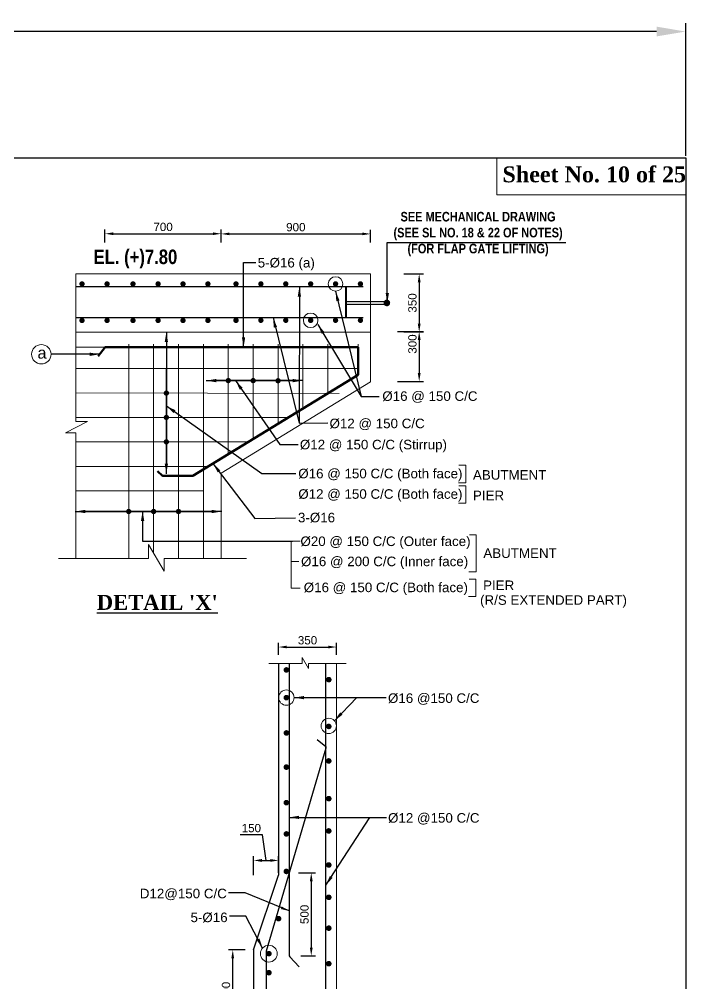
# Model space of a CAD drawing. Extents: x -358915 to 1258323, y -1667244 to -305611.
# Drawn here: x 484499 to 492531, y -1476101 to -1464477 of the extents above; entities that cross this region are included whole.
import ezdxf

# ---------------------------------------------------------------- set-up
doc = ezdxf.new("R2010")
doc.units = 0
doc.header["$LTSCALE"] = 300
doc.header["$MEASUREMENT"] = 0
doc.layers.get('DEFPOINTS').update_dxf_attribs({"linetype": 'CONTINUOUS'})
doc.layers.add('Dim', color=7, linetype='CONTINUOUS', lineweight=9)
doc.layers.add('ROD', color=1, linetype='CONTINUOUS', lineweight=30)
for name, color, linetype in [('LINE', 7, 'CONTINUOUS'), ('REINF.', 1, 'CONTINUOUS'), ('TEXT', 10, 'CONTINUOUS')]:
    doc.layers.add(name, color=color, linetype=linetype)
doc.styles.add('Arial', font='arial.ttf')
doc.styles.add('DIM', font='isocp3.shx')
doc.styles.add('text', font='ARIALN.TTF', dxfattribs={"height": 1.6})
doc.dimstyles.new('3', dxfattribs={"dimtxt": 225, "dimasz": 350, "dimexe": 100, "dimexo": 25, "dimgap": 9, "dimtad": 0, "dimdec": 0, "dimzin": 0, "dimdsep": 46, "dimtxsty": 'Standard', "dimcen": 0, "dimclrd": 5, "dimclre": 6, "dimclrt": 256, "dimadec": 0, "dimazin": 0, "dimtfac": 1, "dimtdec": 0, "dimtofl": 0, "dimtmove": 2, "dimatfit": 3, "dimfxl": 1, "dimtolj": 1, "dimtzin": 0, "dimarcsym": 0})
doc.dimstyles.new('dim_50', dxfattribs={"dimtxt": 100, "dimasz": 100, "dimexe": 50, "dimexo": 30, "dimgap": 30, "dimtad": 1, "dimdec": 0, "dimzin": 0, "dimdsep": 46, "dimtxsty": 'DIM', "dimcen": 0.09, "dimclrd": 5, "dimclre": 5, "dimclrt": 7, "dimadec": 0, "dimazin": 0, "dimtfac": 1, "dimtdec": 0, "dimtmove": 0, "dimatfit": 3, "dimfxl": 1, "dimtolj": 1, "dimtzin": 0, "dimarcsym": 1})

# ---------------------------------------------------------------- blocks, each defined once
blk = doc.blocks.new('*D550')
at = {"layer": 'DEFPOINTS', "color": 0, "transparency": 16777216}
for p in [(488732, -1467064), (486932, -1467199), (488732, -1467199)]:
    blk.add_point(p, dxfattribs=at)
at = {"layer": 'Dim', "color": 5, "lineweight": -2, "transparency": 16777216}
for p, q in [((486932, -1467169), (486932, -1467014)), ((487032, -1467064), (488632, -1467064)), ((488732, -1467169), (488732, -1467014))]:
    blk.add_line(p, q, dxfattribs=at)
at = {"layer": 'Dim', "color": 5, "transparency": 16777216}
for points in [[(487032, -1467047), (487032, -1467080), (486932, -1467064)], [(488632, -1467047), (488632, -1467080), (488732, -1467064)]]:
    blk.add_solid(points, dxfattribs=at)
at = {"layer": 'Dim', "color": 7, "transparency": 16777216, "insert": (487832, -1466983), "char_height": 100, "attachment_point": 5, "style": 'Arial'}
blk.add_mtext('\\A1;900', dxfattribs=at)
blk = doc.blocks.new('*D551')
at = {"layer": 'DEFPOINTS', "color": 0, "transparency": 16777216}
for p in [(489105, -1467546), (489105, -1468246), (489319, -1468246)]:
    blk.add_point(p, dxfattribs=at)
at = {"layer": 'Dim', "color": 5, "lineweight": -2, "transparency": 16777216}
for p, q in [((489135, -1467546), (489369, -1467546)), ((489319, -1467646), (489319, -1468146)), ((489135, -1468246), (489369, -1468246))]:
    blk.add_line(p, q, dxfattribs=at)
at = {"layer": 'Dim', "color": 5, "transparency": 16777216}
for points in [[(489302, -1467646), (489336, -1467646), (489319, -1467546)], [(489302, -1468146), (489336, -1468146), (489319, -1468246)]]:
    blk.add_solid(points, dxfattribs=at)
at = {"layer": 'Dim', "color": 7, "transparency": 16777216, "insert": (489238, -1467896), "char_height": 100, "attachment_point": 5, "rotation": 90, "style": 'Arial'}
blk.add_mtext('\\A1;350', dxfattribs=at)
blk = doc.blocks.new('*D552')
at = {"layer": 'DEFPOINTS', "color": 0, "transparency": 16777216}
for p in [(489027, -1468241), (489027, -1468841), (489319, -1468841)]:
    blk.add_point(p, dxfattribs=at)
at = {"layer": 'Dim', "color": 5, "lineweight": -2, "transparency": 16777216}
for p, q in [((489057, -1468241), (489369, -1468241)), ((489319, -1468341), (489319, -1468741)), ((489057, -1468841), (489369, -1468841))]:
    blk.add_line(p, q, dxfattribs=at)
at = {"layer": 'Dim', "color": 5, "transparency": 16777216}
for points in [[(489302, -1468341), (489336, -1468341), (489319, -1468241)], [(489302, -1468741), (489336, -1468741), (489319, -1468841)]]:
    blk.add_solid(points, dxfattribs=at)
at = {"layer": 'Dim', "color": 7, "transparency": 16777216, "insert": (489238, -1468391), "char_height": 100, "attachment_point": 5, "rotation": 90, "style": 'Arial'}
blk.add_mtext('\\A1;300', dxfattribs=at)
blk = doc.blocks.new('*D581')
at = {"layer": 'DEFPOINTS', "color": 0, "transparency": 16777216}
for p in [(487072, -1475694), (487253, -1475694), (487253, -1476694)]:
    blk.add_point(p, dxfattribs=at)
at = {"layer": 'Dim', "color": 5, "lineweight": -2, "transparency": 16777216}
for p, q in [((487223, -1475694), (487022, -1475694)), ((487072, -1476594), (487072, -1475794)), ((487223, -1476694), (487022, -1476694))]:
    blk.add_line(p, q, dxfattribs=at)
at = {"layer": 'Dim', "color": 5, "transparency": 16777216}
for points in [[(487055, -1475794), (487088, -1475794), (487072, -1475694)], [(487055, -1476594), (487088, -1476594), (487072, -1476694)]]:
    blk.add_solid(points, dxfattribs=at)
at = {"layer": 'Dim', "color": 7, "transparency": 16777216, "insert": (486991, -1476194), "char_height": 100, "attachment_point": 5, "rotation": 90, "style": 'Arial'}
blk.add_mtext('\\A1;500', dxfattribs=at)
blk = doc.blocks.new('*D582')
at = {"layer": 'DEFPOINTS', "color": 0, "transparency": 16777216}
for p in [(487623, -1474615), (487323, -1474824), (487623, -1474794)]:
    blk.add_point(p, dxfattribs=at)
at = {"layer": 'Dim', "color": 5, "lineweight": -2, "transparency": 16777216}
for p, q in [((487431, -1474307), (487160, -1474307)), ((487473, -1474615), (487431, -1474307)), ((487323, -1474794), (487323, -1474565)), ((487423, -1474615), (487523, -1474615)), ((487623, -1474764), (487623, -1474565))]:
    blk.add_line(p, q, dxfattribs=at)
at = {"layer": 'Dim', "color": 5, "transparency": 16777216}
for points in [[(487423, -1474598), (487423, -1474632), (487323, -1474615)], [(487523, -1474598), (487523, -1474632), (487623, -1474615)]]:
    blk.add_solid(points, dxfattribs=at)
at = {"layer": 'Dim', "color": 7, "transparency": 16777216, "insert": (487296, -1474226), "char_height": 100, "attachment_point": 5, "style": 'Arial'}
blk.add_mtext('\\A1;150', dxfattribs=at)
blk = doc.blocks.new('*D568')
at = {"layer": 'DEFPOINTS', "color": 0, "transparency": 16777216}
for p in [(488323, -1472043), (487623, -1472168), (488323, -1472167)]:
    blk.add_point(p, dxfattribs=at)
at = {"layer": 'Dim', "color": 5, "lineweight": -2, "transparency": 16777216}
for p, q in [((487623, -1472138), (487623, -1471993)), ((488323, -1472137), (488323, -1471993)), ((487723, -1472043), (488223, -1472043))]:
    blk.add_line(p, q, dxfattribs=at)
at = {"layer": 'Dim', "color": 5, "transparency": 16777216}
for points in [[(487723, -1472026), (487723, -1472059), (487623, -1472043)], [(488223, -1472026), (488223, -1472059), (488323, -1472043)]]:
    blk.add_solid(points, dxfattribs=at)
at = {"layer": 'Dim', "color": 7, "transparency": 16777216, "insert": (487973, -1471962), "char_height": 100, "attachment_point": 5, "style": 'Arial'}
blk.add_mtext('\\A1;350', dxfattribs=at)
blk = doc.blocks.new('*D569')
at = {"layer": 'DEFPOINTS', "color": 0, "transparency": 16777216}
for p in [(487834, -1474765), (487862, -1475765), (488018, -1475765)]:
    blk.add_point(p, dxfattribs=at)
at = {"layer": 'Dim', "color": 5, "lineweight": -2, "transparency": 16777216}
for p, q in [((487864, -1474765), (488068, -1474765)), ((488018, -1474865), (488018, -1475665)), ((487892, -1475765), (488068, -1475765))]:
    blk.add_line(p, q, dxfattribs=at)
at = {"layer": 'Dim', "color": 5, "transparency": 16777216}
for points in [[(488001, -1474865), (488035, -1474865), (488018, -1474765)], [(488001, -1475665), (488035, -1475665), (488018, -1475765)]]:
    blk.add_solid(points, dxfattribs=at)
at = {"layer": 'Dim', "color": 7, "transparency": 16777216, "insert": (487937, -1475265), "char_height": 100, "attachment_point": 5, "rotation": 90, "style": 'Arial'}
blk.add_mtext('\\A1;500', dxfattribs=at)
blk = doc.blocks.new('*D1358')
at = {"layer": 'DEFPOINTS', "color": 0, "transparency": 16777216}
for p in [(486932, -1467062), (485532, -1467197), (486932, -1467197)]:
    blk.add_point(p, dxfattribs=at)
at = {"layer": 'Dim', "color": 5, "lineweight": -2, "transparency": 16777216}
for p, q in [((485532, -1467167), (485532, -1467012)), ((485632, -1467062), (486832, -1467062)), ((486932, -1467167), (486932, -1467012))]:
    blk.add_line(p, q, dxfattribs=at)
at = {"layer": 'Dim', "color": 5, "transparency": 16777216}
for points in [[(485632, -1467045), (485632, -1467078), (485532, -1467062)], [(486832, -1467045), (486832, -1467078), (486932, -1467062)]]:
    blk.add_solid(points, dxfattribs=at)
at = {"layer": 'Dim', "color": 7, "transparency": 16777216, "insert": (486232, -1466980), "char_height": 100, "attachment_point": 5, "style": 'Arial'}
blk.add_mtext('\\A1;700', dxfattribs=at)
blk = doc.blocks.new('*D1502')
at = {"layer": 'DEFPOINTS', "color": 0, "ltscale": 0.5, "transparency": 16777216}
for p in [(492531, -1464625), (469161, -1466146), (492531, -1466146)]:
    blk.add_point(p, dxfattribs=at)
at = {"layer": 'LINE', "color": 6, "lineweight": -2, "ltscale": 0.5, "transparency": 16777216}
for p, q in [((469161, -1466121), (469161, -1464525)), ((492531, -1466121), (492531, -1464525))]:
    blk.add_line(p, q, dxfattribs=at)
at = {"layer": 'LINE', "color": 5, "lineweight": -2, "ltscale": 0.5, "transparency": 16777216}
for p, q in [((469511, -1464625), (480331, -1464625)), ((492181, -1464625), (481362, -1464625))]:
    blk.add_line(p, q, dxfattribs=at)
at = {"layer": 'LINE', "color": 5, "ltscale": 0.5, "transparency": 16777216}
for points in [[(469511, -1464566), (469511, -1464683), (469161, -1464625)], [(492181, -1464566), (492181, -1464683), (492531, -1464625)]]:
    blk.add_solid(points, dxfattribs=at)
at = {"layer": 'LINE', "ltscale": 0.5, "transparency": 16777216, "insert": (480846, -1464625), "char_height": 225, "attachment_point": 5}
blk.add_mtext('\\A1;23370', dxfattribs=at)

msp = doc.modelspace()

# ---------------------------------------------------------------- hatches: boundary and pattern name
at = {"layer": 'REINF.'}
h = msp.add_hatch(color=13, dxfattribs=at)
h.dxf.hatch_style = 1
h.paths.add_polyline_path([(488732.1, -1467890.7), (488439, -1467889.8), (488439, -1468017.6), (488444.7, -1468017.6), (488444.7, -1467914.5), (488732.1, -1467914.5)])
h.paths.add_polyline_path([(488905.1, -1467891.2), (488732.1, -1467890.7), (488732.1, -1467914.5), (488905.1, -1467914.5)])
h.paths.add_polyline_path([(488732.1, -1467880.4), (488444.7, -1467880.4), (488444.7, -1467743.1), (488439, -1467743.1), (488439, -1467889.8), (488732.1, -1467890.7)])
h.paths.add_polyline_path([(488439, -1467743.1), (488430.2, -1467743.1), (488430.2, -1468017.6), (488439, -1468017.6)])
h.paths.add_polyline_path([(488905.1, -1467880.4), (488732.1, -1467880.4), (488732.1, -1467890.7), (488905.1, -1467891.2)])

# ---------------------------------------------------------------- linework, layer by layer
at = {"layer": 'Dim'}
for points in [[(485179.4, -1467546.1), (485179.4, -1469323.4), (485319.5, -1469323.4), (485057.1, -1469459.6), (485180.1, -1469459.6), (485180.1, -1470975.7)], [(488444.7, -1467914.5), (488444.7, -1468073.3), (488430.2, -1468073.3), (488430.2, -1467698.8), (488444.7, -1467698.8), (488444.7, -1467880.4)], [(488444.7, -1467880.4), (488905.1, -1467880.4), (488905.1, -1467914.5), (488444.7, -1467914.5)], [(489798.3, -1469852.3), (489880.8, -1469852.3), (489880.8, -1470063.3), (489791.3, -1470063.3)], [(489798.3, -1470099.1), (489880.8, -1470099.1), (489880.8, -1470310.1), (489791.3, -1470310.1)], [(489923.7, -1470690.9), (490006.2, -1470690.9), (490006.2, -1471137.4), (489916.7, -1471137.4)], [(484971.6, -1470975.7), (486056.4, -1470975.7), (486056.4, -1470805.7), (486245.5, -1471129.7), (486245.5, -1470974.9), (487239.2, -1470974.9)], [(487882.9, -1470767.9), (487777.2, -1470767.9), (487777.2, -1471010.5), (487866.7, -1471010.5)], [(487882.9, -1471334.5), (487777.2, -1471334.5), (487777.2, -1471010.5), (487866.7, -1471010.5)], [(489920.6, -1471224.6), (490003.1, -1471224.6), (490003.1, -1471435.6), (489913.6, -1471435.6)], [(487505.2, -1472241.7), (487907.9, -1472241.7), (487907.9, -1472170.3), (487985.2, -1472302), (487985.2, -1472240.9), (488439.9, -1472240.9)]]:
    msp.add_lwpolyline(points, dxfattribs=at)
at = {"layer": 'Dim', "color": 1}
for points in [[(485817.8, -1468390.8), (485817.8, -1470975.7)], [(486117.8, -1468390.8), (486117.8, -1470910.9)], [(486417.8, -1468390.8), (486417.8, -1470974.9)], [(486717.8, -1468390.8), (486717.8, -1470974.9)], [(487017.8, -1468390.8), (487017.8, -1469717.9)], [(487317.8, -1468390.8), (487317.8, -1469534.6)], [(487617.8, -1468390.8), (487617.8, -1469351.2)], [(487917.8, -1468390.8), (487917.8, -1469167.9)], [(488217.8, -1468390.8), (488217.8, -1468980.9)], [(488582.1, -1468762), (488581.6, -1468390.8)], [(485179.1, -1468429.3), (488581.7, -1468429.3)], [(485179.4, -1468686.1), (488582, -1468686.1)], [(485179.4, -1468980.9), (488354.8, -1468985.3)], [(485179.4, -1469275.7), (487741.4, -1469275.7)], [(485180.1, -1469570.5), (487258.9, -1469570.5)], [(485180.1, -1469865.3), (486776.5, -1469865.3)], [(485180.1, -1470160.2), (486717.8, -1470160.2)]]:
    msp.add_lwpolyline(points, dxfattribs=at)
at = {"layer": 'Dim', "color": 13, "lineweight": 50}
msp.add_lwpolyline([(485450.5, -1468538.4), (485532.1, -1468429.3), (488581.7, -1468429.3), (488582.1, -1468762), (486590.9, -1469978.8), (486223.5, -1469978.8), (486164.1, -1469921.4)], dxfattribs=at)
at = {"layer": 'Dim'}
for centre, radius in [((488310.9, -1467666.7), 87.5), ((488010.9, -1468105.3), 87.5), ((487718, -1472652.8), 92.3), ((488229.1, -1472993.4), 92.3), ((487506.9, -1475738.3), 101.3)]:
    msp.add_circle(centre, radius, dxfattribs=at)
at = {"layer": 'Dim', "color": 7}
msp.add_circle((484764.5, -1468514.4), 116.7, dxfattribs=at)
at = {"layer": 'LINE', "lineweight": 18, "ltscale": 500}
for p, q in [((485179.4, -1467546.1), (488732.1, -1467546.1)), ((488732.1, -1467546.1), (488732.1, -1468246.1)), ((486932.1, -1468246.1), (485179.4, -1468246.1)), ((488732.1, -1468246.1), (486932.1, -1468246.1))]:
    msp.add_line(p, q, dxfattribs=at)
at = {"layer": 'LINE', "lineweight": 15}
msp.add_line((488323.4, -1472240.9), (488323.4, -1476696.6), dxfattribs=at)
at = {"layer": 'LINE'}
msp.add_lwpolyline([(492531.4, -1482672.2), (469161.4, -1482672.2), (469161.4, -1466146.3), (492531.4, -1466146.3)], close=True, dxfattribs=at)
at = {"layer": 'LINE', "lineweight": 9}
msp.add_lwpolyline([(492531.4, -1466146.3), (490254.2, -1466146.3), (490254.2, -1466593), (492531.4, -1466593)], close=True, dxfattribs=at)
at = {"layer": 'LINE', "lineweight": 18, "ltscale": 500}
for points in [[(488732.1, -1468246.1), (488732.1, -1468846.1)], [(488732.1, -1468846.1), (486932.1, -1469946.1)], [(486932.1, -1469946.1), (486932.1, -1470974.9)]]:
    msp.add_lwpolyline(points, dxfattribs=at)
at = {"layer": 'LINE', "ltscale": 500}
for points in [[(487622.5, -1472241.7), (487622.5, -1474794.1)], [(487622.5, -1472241.7), (487622.5, -1474794.1)], [(487322.6, -1475694.1), (487622.5, -1474794.1)], [(487322.6, -1475694.1), (487322.6, -1476694.1)]]:
    msp.add_lwpolyline(points, dxfattribs=at)
at = {"layer": 'REINF.', "color": 13}
msp.add_line((488439, -1467698.8), (488439, -1468073.3), dxfattribs=at)
at = {"layer": 'REINF.', "color": 1}
for points, const_width in [([(485255.1, -1467682.7, 1), (485255.1, -1467650.7, 1)], 32), ([(485557.2, -1467682.7, 1), (485557.2, -1467650.7, 1)], 32), ([(485869.2, -1467682.7, 1), (485869.2, -1467650.7, 1)], 32), ([(486172.3, -1467682.7, 1), (486172.3, -1467650.7, 1)], 32), ([(486472.3, -1467682.7, 1), (486472.3, -1467650.7, 1)], 32), ([(486772.3, -1467682.7, 1), (486772.3, -1467650.7, 1)], 32), ([(487110.9, -1467682.7, 1), (487110.9, -1467650.7, 1)], 32), ([(487410.9, -1467682.7, 1), (487410.9, -1467650.7, 1)], 32), ([(487710.9, -1467682.7, 1), (487710.9, -1467650.7, 1)], 32), ([(488010.9, -1467682.7, 1), (488010.9, -1467650.7, 1)], 32), ([(488310.9, -1467682.7, -1), (488310.9, -1467650.7, -1)], 32), ([(488610.9, -1467682.7, -1), (488610.9, -1467650.7, -1)], 32), ([(488929.3, -1467875.5, 1), (488929.3, -1467915.5, 1)], 40), ([(485255.1, -1468091.1, -1), (485255.1, -1468123.1, -1)], 32), ([(485557.2, -1468091.1, -1), (485557.2, -1468123.1, -1)], 32), ([(485869.2, -1468091.1, -1), (485869.2, -1468123.1, -1)], 32), ([(486172.3, -1468091.1, -1), (486172.3, -1468123.1, -1)], 32), ([(486472.3, -1468091.1, -1), (486472.3, -1468123.1, -1)], 32), ([(486772.3, -1468091.1, -1), (486772.3, -1468123.1, -1)], 32), ([(487110.9, -1468121.3, 1), (487110.9, -1468089.3, 1)], 32), ([(487410.9, -1468121.3, 1), (487410.9, -1468089.3, 1)], 32), ([(487710.9, -1468121.3, 1), (487710.9, -1468089.3, 1)], 32), ([(488010.9, -1468121.3, 1), (488010.9, -1468089.3, 1)], 32), ([(488310.9, -1468121.3, -1), (488310.9, -1468089.3, -1)], 32), ([(488610.9, -1468121.3, -1), (488610.9, -1468089.3, -1)], 32), ([(487017.8, -1468815.8, -1), (487017.8, -1468847.8, -1)], 32), ([(487317.8, -1468815.8, -1), (487317.8, -1468847.8, -1)], 32), ([(487617.8, -1468817.3, -1), (487617.8, -1468849.3, -1)], 32), ([(486271.6, -1468966.1, -1), (486271.6, -1468998.1, -1)], 32), ([(486271.6, -1469259.7, -1), (486271.6, -1469291.7, -1)], 32), ([(486271.6, -1469554.5, -1), (486271.6, -1469586.5, -1)], 32), ([(485817.8, -1470393.4, -1), (485817.8, -1470425.4, -1)], 32), ([(486117.8, -1470393.4, -1), (486117.8, -1470425.4, -1)], 32), ([(486417.8, -1470393.4, -1), (486417.8, -1470425.4, -1)], 32)]:
    msp.add_lwpolyline(points, format="xyb", close=True, dxfattribs=dict(at, const_width=const_width))
at = {"layer": 'REINF.', "color": 13, "const_width": 10}
msp.add_lwpolyline([(488439, -1467698.8), (488439, -1468073.3)], dxfattribs=at)
at = {"layer": 'REINF.', "color": 1}
for points in [[(485179.4, -1467698.8), (488642.8, -1467698.8)], [(485179.4, -1468073.3), (488642.8, -1468073.3)]]:
    msp.add_lwpolyline(points, dxfattribs=at)
at = {"layer": 'REINF.', "ltscale": 50, "const_width": 33.8}
for points in [[(487718, -1472302, -1), (487718, -1472335.8, -1)], [(488229.1, -1472419.2, -1), (488229.1, -1472453, -1)], [(487718, -1472669.7, 1), (487718, -1472635.9, 1)], [(487718, -1473061.6, -1), (487718, -1473095.4, -1)], [(488229.1, -1473016.7, 1), (488229.1, -1472983, 1)], [(488229.1, -1473398.9, -1), (488229.1, -1473432.6, -1)], [(487718, -1473473.6, -1), (487718, -1473507.4, -1)], [(488229.1, -1473853.4, -1), (488229.1, -1473887.2, -1)], [(487718, -1473902, -1), (487718, -1473935.8, -1)], [(487718, -1474278.6, -1), (487718, -1474312.3, -1)], [(488229.1, -1474242.6, -1), (488229.1, -1474276.3, -1)], [(488229.1, -1474686.5, 1), (488229.1, -1474652.7, 1)], [(487718, -1474764.1, 1), (487718, -1474730.4, 1)], [(488229.1, -1475076.3, 1), (488229.1, -1475042.6, 1)], [(487623.8, -1475299.5, -1), (487623.8, -1475333.3, -1)], [(488229.1, -1475448.4, 1), (488229.1, -1475414.6, 1)], [(487506.9, -1475721.5, -1), (487506.9, -1475755.2, -1)], [(488229.1, -1475842.6, -1), (488229.1, -1475876.3, -1)], [(487506.9, -1475951.1, -1), (487506.9, -1475984.9, -1)]]:
    msp.add_lwpolyline(points, format="xyb", close=True, dxfattribs=at)
at = {"layer": 'ROD'}
for points in [[(488089.9, -1473156.5), (488193.1, -1473241.2), (488193.1, -1473260), (487473.8, -1475707.7, 0.0613141), (487472.6, -1475717.4), (487472.6, -1476566.6, 0.4142133), (487512.6, -1476606.6), (488153.4, -1476606.6, 0.4142375), (488193.4, -1476566.6), (488193.1, -1472240.9)], [(487751.5, -1472241.7), (487750.6, -1475749.6, 0.1911988), (487761.5, -1475777), (487873.2, -1475895.6)]]:
    msp.add_lwpolyline(points, format="xyb", dxfattribs=at)

# ---------------------------------------------------------------- texts
at = {"layer": 'Dim', "color": 7}
for s, insert, char_height, width, attachment_point in [('\\pxqc;{\\fArial Narrow|b1|i0|c0|p34;SEE MECHANICAL DRAWING\\P(SEE SL NO. 18 & 22 OF NOTES)\\P(FOR FLAP GATE LIFTING)}', (488688.6, -1467065.5), 115.2, 2680.334, 4), ('{\\fArial|b0|i0|c0|p34;5-%%C16 (a) }', (487372.7, -1467428.1), 115.2, 844.287, 4), ('{\\fArial|b0|i0|c0|p34;a}', (484718.3, -1468498.1), 140, 1344.582, 4), ('{\\fArial|b0|i0|c0|p34;%%C16 @ 150 C/C }', (488874.7, -1469030.4), 115.2, 1344.582, 4), ('{\\fArial|b0|i0|c0|p34;%%C12 @ 150 C/C }', (488238.2, -1469359.6), 115.2, 1344.582, 4), ('{\\fArial|b0|i0|c0|p34;%%C12 @ 150 C/C (Stirrup)}', (487880.8, -1469620.4), 115.2, 2680.334, 4), ('{\\fArial|b0|i0|c0|p34;%%C16 @ 150 C/C (Both face)}', (487861.7, -1469969.3), 115.2, 2680.334, 4), ('{\\fArial|b0|i0|c0|p34;ABUTMENT}', (489966.9, -1469969.3), 115.2, 2680.334, 4), ('{\\fArial|b0|i0|c0|p34;%%C12 @ 150 C/C (Both face)}', (487861.7, -1470216), 115.2, 2680.334, 4), ('{\\fArial|b0|i0|c0|p34;PIER}', (489966.9, -1470216), 115.2, 2680.334, 4), ('{\\fArial|b0|i0|c0|p34;3-%%C16}', (487857.9, -1470484.7), 115.2, 619.539, 4), ('{\\fArial|b0|i0|c0|p34;%%C20 @ 150 C/C (Outer face)}', (487887.9, -1470785.6), 115.2, 2680.334, 4), ('{\\fArial|b0|i0|c0|p34;%%C16 @ 200 C/C (Inner face)}', (487895, -1471028.2), 115.2, 2680.334, 4), ('{\\fArial|b0|i0|c0|p34;ABUTMENT}', (490092.3, -1470912.5), 115.2, 2680.334, 4), ('{\\fArial|b0|i0|c0|p34;%%C16 @ 150 C/C (Both face)}', (487927.8, -1471341.5), 115.2, 2680.334, 4), ('{\\fArial|b0|i0|c0|p34;PIER}', (490089.3, -1471298.6), 115.2, 2680.334, 4), ('{\\fArial|b0|i0|c0|p34;(R/S EXTENDED PART)}', (490052.7, -1471493.8), 115.2, 2680.334, 4), ('{\\fArial|b0|i0|c0|p34;%%C16 @150 C/C }', (488942.9, -1472670.5), 115.2, 1344.582, 4), ('{\\fArial|b0|i0|c0|p34;%%C12 @150 C/C }', (488943.8, -1474113.9), 115.2, 1344.582, 4), ('{\\fArial|b0|i0|c0|p34;D12@150 C/C }', (487000.5, -1475025), 115.2, 1344.582, 6), ('{\\fArial|b0|i0|c0|p34;5-%%C16}', (487010.2, -1475303.3), 115.2, 605.412, 6)]:
    msp.add_mtext(s, dxfattribs=dict(at, insert=insert, char_height=char_height, width=width, attachment_point=attachment_point))
at = {"layer": 'LINE', "color": 7, "lineweight": 9, "insert": (490322.9, -1466250.1), "char_height": 191.777, "width": 6888.552, "attachment_point": 1}
msp.add_mtext('{\\fTimes New Roman|b1|i0|c0|p18;Sheet No. 10 of 25}', dxfattribs=at)
at = {"layer": 'TEXT', "color": 6, "insert": (485395, -1467252.5), "char_height": 174.96, "width": 1860.322, "attachment_point": 1, "style": 'text'}
msp.add_mtext('{\\fArial Narrow|b1|i0|c0|p34;EL. (+)7.80}', dxfattribs=at)
at = {"layer": 'TEXT', "insert": (485433.5, -1471414.6), "char_height": 243, "width": 2084.768, "attachment_point": 1, "style": 'text'}
msp.add_mtext("{\\fTimes New Roman|b1|i0|c0|p18;\\H0.74074x;\\L\\C6;DETAIL 'X'}", dxfattribs=at)

# ---------------------------------------------------------------- dimensions: what is measured, and where the dimension line sits
at = {"layer": 'Dim'}
for base, p1, p2, text, picture, middle in [((486932.1, -1467061.5), (485532.1, -1467197.2), (486932.1, -1467197.2), '700', '*D1358', (486232.1, -1466980.5)), ((488732.1, -1467063.7), (486932.1, -1467199.4), (488732.1, -1467199.4), '900', '*D550', (487832.1, -1466982.7)), ((488323.4, -1472042.7), (487622.5, -1472167.6), (488323.4, -1472166.8), '350', '*D568', (487972.9, -1471961.6))]:
    dim = msp.add_linear_dim(base=base, p1=p1, p2=p2, text=text, dimstyle='dim_50', override={"dimtxsty": 'Arial', "dimtmove": 1}, dxfattribs=at)
    dim.commit()
    dim.dimension.update_dxf_attribs({"geometry": picture, "text_midpoint": middle})
for base, p1, p2, text, picture, middle in [((489318.8, -1468246.1), (489105.4, -1467546.1), (489105.4, -1468246.1), '350', '*D551', (489237.7, -1467896.1)), ((488018, -1475765.2), (487834, -1474764.9), (487862.2, -1475765.2), '500', '*D569', (487936.9, -1475265.1)), ((487071.6, -1475694.1), (487253.5, -1476694.1), (487253.5, -1475694.1), '500', '*D581', (486990.5, -1476194.1))]:
    dim = msp.add_linear_dim(base=base, p1=p1, p2=p2, angle=90, text=text, dimstyle='dim_50', override={"dimtxsty": 'Arial', "dimtmove": 1}, dxfattribs=at)
    dim.commit()
    dim.dimension.update_dxf_attribs({"geometry": picture, "text_midpoint": middle})
dim = msp.add_linear_dim(base=(489318.8, -1468840.9), p1=(489027, -1468240.9), p2=(489027, -1468840.9), angle=90, text='300', dimstyle='dim_50', override={"dimtxsty": 'Arial', "dimtmove": 1}, dxfattribs=at)
dim.commit()
dim.dimension.update_dxf_attribs({"geometry": '*D552', "text_midpoint": (489318.8, -1468390.9), "dimtype": 160})
dim = msp.add_linear_dim(base=(487622.5, -1474615), p1=(487322.6, -1474824.4), p2=(487622.5, -1474794.1), text='150', dimstyle='dim_50', override={"dimtxsty": 'Arial', "dimtmove": 1}, dxfattribs=at)
dim.commit()
dim.dimension.update_dxf_attribs({"geometry": '*D582', "text_midpoint": (487401.3, -1474306.7), "dimtype": 160})
at = {"layer": 'LINE', "color": 3, "ltscale": 0.5}
dim = msp.add_linear_dim(base=(492531.4, -1464624.8), p1=(469161.4, -1466146.3), p2=(492531.4, -1466146.3), dimstyle='3', override={"dimfxl": 700}, dxfattribs=at)
dim.commit()
dim.dimension.update_dxf_attribs({"geometry": '*D1502', "text_midpoint": (480846.4, -1464624.8)})

# ---------------------------------------------------------------- leaders
at = {"layer": 'Dim'}
for points, override in [([(488934.7, -1467895.5), (488933.3, -1467167), (491086.3, -1467167)], {"dimtxt": 120, "dimasz": 120, "dimtxsty": 'Arial', "dimtmove": 1}), ([(487202.2, -1468429.3), (487202.2, -1467410.4), (487350.7, -1467410.4)], {"dimtxt": 120, "dimasz": 120, "dimtxsty": 'Arial', "dimtmove": 1}), ([(487875.4, -1467698.8), (487873.1, -1469343), (488216.2, -1469341.9)], {"dimtxt": 120, "dimasz": 120, "dimtxsty": 'Arial', "dimtmove": 1}), ([(488310.9, -1467754.2), (488620, -1469024.3), (488835.1, -1469023.3)], {"dimtxt": 120, "dimasz": 120, "dimtxsty": 'Arial', "dimtmove": 1}), ([(487557.5, -1468073.3), (487873.1, -1469343), (488216.2, -1469341.9)], {"dimtxt": 120, "dimasz": 120, "dimtxsty": 'Arial', "dimtmove": 1}), ([(488098.4, -1468155.3), (488620, -1469024.3), (488712.5, -1469022.8)], {"dimtxt": 120, "dimasz": 120, "dimtxsty": 'Arial', "dimtmove": 1}), ([(486271.6, -1468246.1), (486271.6, -1469865.3)], {"dimtxt": 120, "dimasz": 120, "dimtxsty": 'Arial', "dimtmove": 1}), ([(485468.5, -1468514.4), (484881.2, -1468514.4)], {"dimtxt": 120, "dimasz": 120, "dimtxsty": 'Arial', "dimtmove": 1}), ([(486271.6, -1469953.7), (486271.6, -1468686.1)], {"dimtxt": 120, "dimasz": 120, "dimtxsty": 'Arial', "dimtmove": 1}), ([(486752.9, -1468831.8), (487827, -1468831.8)], {"dimtxt": 120, "dimasz": 120, "dimtxsty": 'Arial', "dimtmove": 1}), ([(487915.4, -1468831.8), (486841.3, -1468831.8)], {"dimtxt": 120, "dimasz": 120, "dimtxsty": 'Arial', "dimtmove": 1}), ([(487105.4, -1468831.8), (487637.5, -1469602.6), (487860.5, -1469602.6)], {"dimtxt": 120, "dimasz": 120, "dimtxsty": 'Arial', "dimtmove": 1}), ([(486271.6, -1469136), (487421.6, -1469951.5), (487833.2, -1469951.5)], {"dimtxt": 120, "dimasz": 120, "dimtxsty": 'Arial', "dimtmove": 1}), ([(486833.6, -1469830.5), (487337.1, -1470492.1), (487829.7, -1470485.5)], {"dimtxt": 120, "dimasz": 120, "dimtxsty": 'Arial', "dimtmove": 1}), ([(485174.4, -1470409.4), (486851.1, -1470409.4)], {"dimtxt": 120, "dimasz": 120, "dimtxsty": 'Arial', "dimtmove": 1}), ([(486939.5, -1470409.4), (485262.8, -1470409.4)], {"dimtxt": 120, "dimasz": 120, "dimtxsty": 'Arial', "dimtmove": 1}), ([(485985.2, -1470402.1), (485985, -1470767.9), (487793.5, -1470767.9)], {"dimtxt": 120, "dimasz": 120, "dimtxsty": 'Arial', "dimtmove": 1}), ([(487810.3, -1472652.8), (488569.2, -1472652.8)], {"dimtxt": 120, "dimasz": 120, "dimtxsty": 'Arial', "dimtmove": 1}), ([(488296.8, -1472930.6), (488569.2, -1472652.8), (488922.1, -1472652.8)], {"dimtxt": 120, "dimasz": 120, "dimtxsty": 'Arial', "dimtmove": 1}), ([(487751, -1474096.2), (488923, -1474096.2)], {"dimtxt": 120, "dimasz": 120, "dimtxsty": 'Arial', "dimtmove": 1}), ([(488193.3, -1474914.7), (488723.8, -1474096.2), (488923, -1474096.2)], {"dimtxt": 120, "dimasz": 120, "dimtxsty": 'Arial', "dimtmove": 1}), ([(487750.8, -1475223.4), (487220.5, -1475007.3), (487021.3, -1475007.3)], {"dimgap": 30, "dimtad": 0}), ([(487431.6, -1475670.6), (487231.3, -1475285.6), (487031, -1475285.6)], {"dimtxt": 120, "dimasz": 120, "dimtxsty": 'Arial', "dimtmove": 1})]:
    msp.add_leader(points, dimstyle='dim_50', override=override, dxfattribs=at)

doc.saveas('drawing.dxf')
